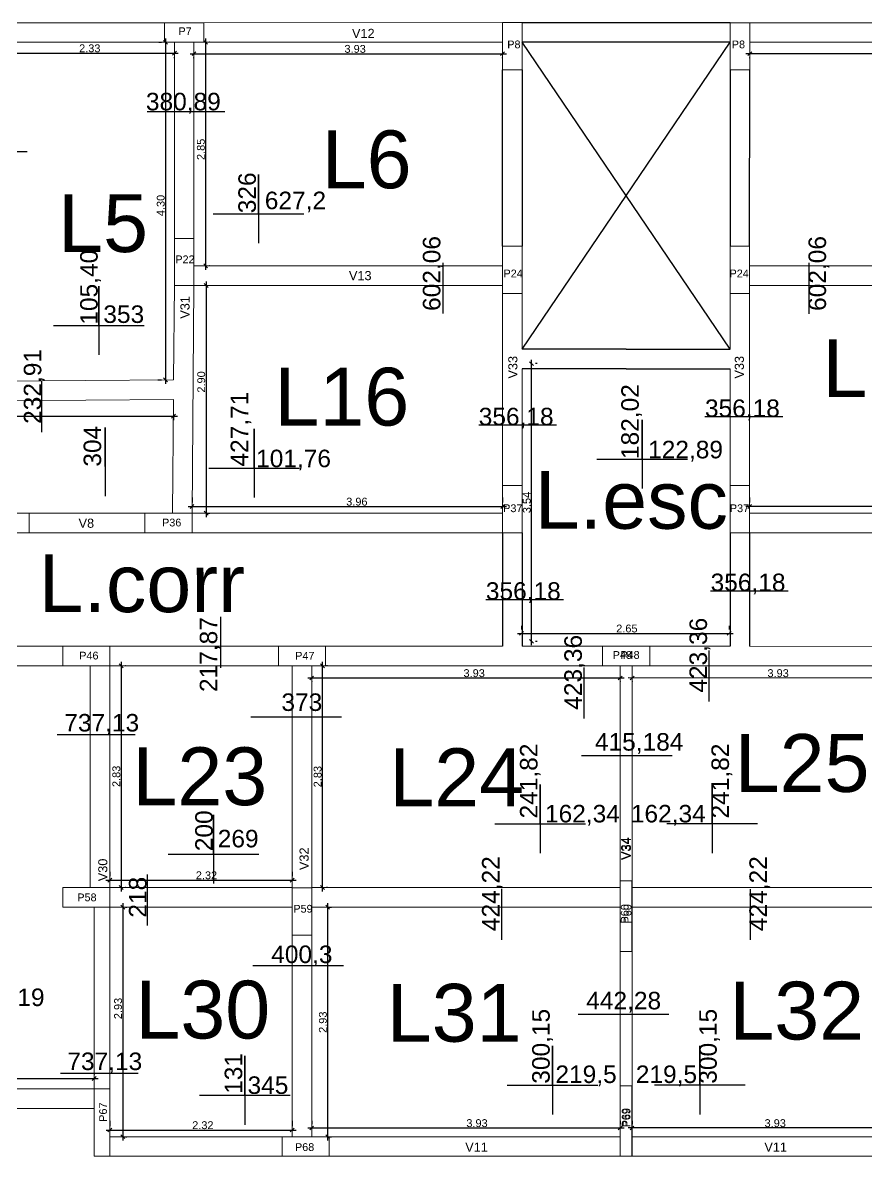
# Model space of a CAD drawing. Header units: millimetres. Extents: x 2878 to 6301, y 540 to 1980.
# Drawn here: x 2927.36 to 2938.12, y 620.79 to 635.24 of the extents above; entities that cross this region are included whole.
import ezdxf

# ---------------------------------------------------------------- set-up
doc = ezdxf.new("R2010")
doc.units = ezdxf.units.MM
doc.header["$LTSCALE"] = 4
for name, color, linetype, lineweight in [('ALVENARIA', 4, 'Continuous', 20), ('COTAS', 35, 'Continuous', 5), ('ESTRUTURA', 4, 'Continuous', 25), ('PILAR', 1, 'Continuous', 5), ('TEXTO', 5, 'Continuous', 20)]:
    doc.layers.add(name, color=color, linetype=linetype, lineweight=lineweight)
doc.layers.add('LINHA DE MOMENTOS', color=42, linetype='Continuous')
doc.styles.get("Standard").update_dxf_attribs({"font": 'arial.ttf'})
doc.dimstyles.new('ISO-25', dxfattribs={"dimscale": 0, "dimtxt": 0.1, "dimasz": 0.05, "dimexe": 0.05, "dimexo": 0.2, "dimgap": 0.01, "dimtad": 1, "dimzin": 4, "dimdsep": 46, "dimtxsty": 'Standard', "dimblk": 'OBLIQUE', "dimcen": 0.1, "dimdle": 0.05, "dimclrt": 256, "dimadec": 0, "dimazin": 0, "dimtfac": 1, "dimtix": 1, "dimtofl": 0, "dimtmove": 0, "dimatfit": 3, "dimfxl": 1, "dimtfillclr": 256, "dimarcsym": 0})

# ---------------------------------------------------------------- blocks, each defined once
blk = doc.blocks.new('PILAR')
at = {"layer": 'PILAR', "ltscale": 0.01}
blk.add_lwpolyline([(-0.15, 0), (0.1, 0), (0.1, -0.6), (-0.15, -0.6)], close=True, dxfattribs=at)
blk = doc.blocks.new('_Oblique')
at = {"color": 0, "linetype": 'ByBlock', "lineweight": -2}
blk.add_line((-0.5, -0.5), (0.5, 0.5), dxfattribs=at)
blk = doc.blocks.new('*D856')
at = {"layer": 'COTAS', "color": 0, "lineweight": -2, "transparency": 16777216}
for p, q in [((2926.924, 634.848), (2929.349, 634.848)), ((2926.974, 634.786), (2926.974, 634.798)), ((2929.299, 634.786), (2929.299, 634.798))]:
    blk.add_line(p, q, dxfattribs=at)
at = {"layer": 'Defpoints', "color": 0, "transparency": 16777216}
for p in [(2926.974, 634.986), (2929.299, 634.986), (2929.299, 634.848)]:
    blk.add_point(p, dxfattribs=at)
at = {"layer": 'COTAS', "color": 0, "lineweight": -2, "transparency": 16777216, "xscale": 0.05, "yscale": 0.05, "zscale": 0.05, "rotation": 180}
blk.add_blockref('_Oblique', (2926.974, 634.848), dxfattribs=at)
at = {"layer": 'COTAS', "color": 0, "lineweight": -2, "transparency": 16777216, "xscale": 0.05, "yscale": 0.05, "zscale": 0.05}
blk.add_blockref('_Oblique', (2929.299, 634.848), dxfattribs=at)
at = {"layer": 'COTAS', "transparency": 16777216, "insert": (2928.22, 634.909), "char_height": 0.1, "attachment_point": 5}
blk.add_mtext('2.33', dxfattribs=at)
blk = doc.blocks.new('*D857')
at = {"layer": 'COTAS', "color": 0, "lineweight": -2, "transparency": 16777216}
for p, q in [((2929.099, 634.986), (2929.136, 634.986)), ((2929.186, 635.036), (2929.186, 630.634)), ((2929.089, 630.684), (2929.136, 630.684))]:
    blk.add_line(p, q, dxfattribs=at)
at = {"layer": 'Defpoints', "color": 0, "transparency": 16777216}
for p in [(2929.299, 634.986), (2929.186, 630.684), (2929.289, 630.684)]:
    blk.add_point(p, dxfattribs=at)
at = {"layer": 'COTAS', "color": 0, "lineweight": -2, "transparency": 16777216, "xscale": 0.05, "yscale": 0.05, "zscale": 0.05}
for p, rotation in [((2929.186, 634.986), 90), ((2929.186, 630.684), 270)]:
    blk.add_blockref('_Oblique', p, dxfattribs=dict(at, rotation=rotation))
at = {"layer": 'COTAS', "transparency": 16777216, "insert": (2929.125, 632.906), "char_height": 0.1, "attachment_point": 5, "rotation": 90}
blk.add_mtext('4.30', dxfattribs=at)
blk = doc.blocks.new('*D858')
at = {"layer": 'COTAS', "color": 0, "lineweight": -2, "transparency": 16777216}
for p, q in [((2929.499, 634.841), (2933.534, 634.841)), ((2929.549, 634.786), (2929.549, 634.791)), ((2933.484, 634.786), (2933.484, 634.791))]:
    blk.add_line(p, q, dxfattribs=at)
at = {"layer": 'Defpoints', "color": 0, "transparency": 16777216}
for p in [(2929.549, 634.986), (2933.484, 634.986), (2933.484, 634.841)]:
    blk.add_point(p, dxfattribs=at)
at = {"layer": 'COTAS', "color": 0, "lineweight": -2, "transparency": 16777216, "xscale": 0.05, "yscale": 0.05, "zscale": 0.05, "rotation": 180}
blk.add_blockref('_Oblique', (2929.549, 634.841), dxfattribs=at)
at = {"layer": 'COTAS', "color": 0, "lineweight": -2, "transparency": 16777216, "xscale": 0.05, "yscale": 0.05, "zscale": 0.05}
blk.add_blockref('_Oblique', (2933.484, 634.841), dxfattribs=at)
at = {"layer": 'COTAS', "transparency": 16777216, "insert": (2931.604, 634.902), "char_height": 0.1, "attachment_point": 5}
blk.add_mtext('3.93', dxfattribs=at)
blk = doc.blocks.new('*D859')
at = {"layer": 'COTAS', "color": 0, "lineweight": -2, "transparency": 16777216}
for p, q in [((2929.698, 632.086), (2929.698, 635.036)), ((2929.749, 634.986), (2929.748, 634.986)), ((2929.749, 632.136), (2929.748, 632.136))]:
    blk.add_line(p, q, dxfattribs=at)
at = {"layer": 'Defpoints', "color": 0, "transparency": 16777216}
for p in [(2929.549, 634.986), (2929.698, 634.986), (2929.549, 632.136)]:
    blk.add_point(p, dxfattribs=at)
at = {"layer": 'COTAS', "color": 0, "lineweight": -2, "transparency": 16777216, "xscale": 0.05, "yscale": 0.05, "zscale": 0.05}
for p, rotation in [((2929.698, 634.986), 90), ((2929.698, 632.136), 270)]:
    blk.add_blockref('_Oblique', p, dxfattribs=dict(at, rotation=rotation))
at = {"layer": 'COTAS', "transparency": 16777216, "insert": (2929.637, 633.622), "char_height": 0.1, "attachment_point": 5, "rotation": 90}
blk.add_mtext('2.85', dxfattribs=at)
blk = doc.blocks.new('*D814')
at = {"layer": 'COTAS', "color": 0, "lineweight": -2, "transparency": 16777216}
for p, q in [((2929.474, 629.069), (2933.535, 629.069)), ((2929.524, 629.185), (2929.524, 629.119)), ((2933.485, 629.185), (2933.485, 629.119))]:
    blk.add_line(p, q, dxfattribs=at)
at = {"layer": 'Defpoints', "color": 0, "transparency": 16777216}
for p in [(2933.485, 629.069), (2929.524, 628.985), (2933.485, 628.985)]:
    blk.add_point(p, dxfattribs=at)
at = {"layer": 'COTAS', "color": 0, "lineweight": -2, "transparency": 16777216, "xscale": 0.05, "yscale": 0.05, "zscale": 0.05, "rotation": 180}
blk.add_blockref('_Oblique', (2929.524, 629.069), dxfattribs=at)
at = {"layer": 'COTAS', "color": 0, "lineweight": -2, "transparency": 16777216, "xscale": 0.05, "yscale": 0.05, "zscale": 0.05}
blk.add_blockref('_Oblique', (2933.485, 629.069), dxfattribs=at)
at = {"layer": 'COTAS', "transparency": 16777216, "insert": (2931.626, 629.13), "char_height": 0.1, "attachment_point": 5}
blk.add_mtext('3.96', dxfattribs=at)
blk = doc.blocks.new('*D815')
at = {"layer": 'COTAS', "color": 0, "lineweight": -2, "transparency": 16777216}
for p, q in [((2929.703, 631.936), (2929.703, 628.935)), ((2929.749, 631.886), (2929.753, 631.886)), ((2929.724, 628.985), (2929.753, 628.985))]:
    blk.add_line(p, q, dxfattribs=at)
at = {"layer": 'Defpoints', "color": 0, "transparency": 16777216}
for p in [(2929.549, 631.886), (2929.524, 628.985), (2929.703, 628.985)]:
    blk.add_point(p, dxfattribs=at)
at = {"layer": 'COTAS', "color": 0, "lineweight": -2, "transparency": 16777216, "xscale": 0.05, "yscale": 0.05, "zscale": 0.05}
for p, rotation in [((2929.703, 631.886), 90), ((2929.703, 628.985), 270)]:
    blk.add_blockref('_Oblique', p, dxfattribs=dict(at, rotation=rotation))
at = {"layer": 'COTAS', "transparency": 16777216, "insert": (2929.642, 630.657), "char_height": 0.1, "attachment_point": 5, "rotation": 90}
blk.add_mtext('2.90', dxfattribs=at)
blk = doc.blocks.new('*D816')
at = {"layer": 'COTAS', "color": 0, "lineweight": -2, "transparency": 16777216}
for p, q in [((2924.109, 621.846), (2924.109, 621.829)), ((2928.275, 621.846), (2928.275, 621.829)), ((2924.059, 621.779), (2928.325, 621.779))]:
    blk.add_line(p, q, dxfattribs=at)
at = {"layer": 'Defpoints', "color": 0, "transparency": 16777216}
for p in [(2928.275, 621.779), (2924.109, 621.646), (2928.275, 621.646)]:
    blk.add_point(p, dxfattribs=at)
at = {"layer": 'COTAS', "color": 0, "lineweight": -2, "transparency": 16777216, "xscale": 0.05, "yscale": 0.05, "zscale": 0.05, "rotation": 180}
blk.add_blockref('_Oblique', (2924.109, 621.779), dxfattribs=at)
at = {"layer": 'COTAS', "color": 0, "lineweight": -2, "transparency": 16777216, "xscale": 0.05, "yscale": 0.05, "zscale": 0.05}
blk.add_blockref('_Oblique', (2928.275, 621.779), dxfattribs=at)
at = {"layer": 'COTAS', "transparency": 16777216, "insert": (2926.318, 621.839), "char_height": 0.1, "attachment_point": 5}
blk.add_mtext('4.17', dxfattribs=at)
blk = doc.blocks.new('*D820')
at = {"layer": 'COTAS', "color": 0, "lineweight": -2, "transparency": 16777216}
for p, q in [((2928.62, 627.087), (2928.62, 624.161)), ((2928.675, 627.037), (2928.67, 627.037)), ((2928.675, 624.211), (2928.67, 624.211))]:
    blk.add_line(p, q, dxfattribs=at)
at = {"layer": 'Defpoints', "color": 0, "transparency": 16777216}
for p in [(2928.475, 627.037), (2928.475, 624.211), (2928.62, 624.211)]:
    blk.add_point(p, dxfattribs=at)
at = {"layer": 'COTAS', "color": 0, "lineweight": -2, "transparency": 16777216, "xscale": 0.05, "yscale": 0.05, "zscale": 0.05}
for p, rotation in [((2928.62, 627.037), 90), ((2928.62, 624.211), 270)]:
    blk.add_blockref('_Oblique', p, dxfattribs=dict(at, rotation=rotation))
at = {"layer": 'COTAS', "transparency": 16777216, "insert": (2928.559, 625.629), "char_height": 0.1, "attachment_point": 5, "rotation": 90}
blk.add_mtext('2.83', dxfattribs=at)
blk = doc.blocks.new('*D821')
at = {"layer": 'COTAS', "color": 0, "lineweight": -2, "transparency": 16777216}
for p, q in [((2928.425, 624.306), (2930.85, 624.306)), ((2928.475, 624.411), (2928.475, 624.356)), ((2930.8, 624.411), (2930.8, 624.356))]:
    blk.add_line(p, q, dxfattribs=at)
at = {"layer": 'Defpoints', "color": 0, "transparency": 16777216}
for p in [(2930.8, 624.306), (2928.475, 624.211), (2930.8, 624.211)]:
    blk.add_point(p, dxfattribs=at)
at = {"layer": 'COTAS', "color": 0, "lineweight": -2, "transparency": 16777216, "xscale": 0.05, "yscale": 0.05, "zscale": 0.05, "rotation": 180}
blk.add_blockref('_Oblique', (2928.475, 624.306), dxfattribs=at)
at = {"layer": 'COTAS', "color": 0, "lineweight": -2, "transparency": 16777216, "xscale": 0.05, "yscale": 0.05, "zscale": 0.05}
blk.add_blockref('_Oblique', (2930.8, 624.306), dxfattribs=at)
at = {"layer": 'COTAS', "transparency": 16777216, "insert": (2929.708, 624.367), "char_height": 0.1, "attachment_point": 5}
blk.add_mtext('2.32', dxfattribs=at)
blk = doc.blocks.new('*D824')
at = {"layer": 'COTAS', "color": 0, "lineweight": -2, "transparency": 16777216}
for p, q in [((2931, 626.883), (2935.034, 626.883)), ((2931.05, 626.837), (2931.05, 626.833)), ((2934.984, 626.837), (2934.984, 626.833))]:
    blk.add_line(p, q, dxfattribs=at)
at = {"layer": 'Defpoints', "color": 0, "transparency": 16777216}
for p in [(2931.05, 627.037), (2934.984, 627.037), (2934.984, 626.883)]:
    blk.add_point(p, dxfattribs=at)
at = {"layer": 'COTAS', "color": 0, "lineweight": -2, "transparency": 16777216, "xscale": 0.05, "yscale": 0.05, "zscale": 0.05, "rotation": 180}
blk.add_blockref('_Oblique', (2931.05, 626.883), dxfattribs=at)
at = {"layer": 'COTAS', "color": 0, "lineweight": -2, "transparency": 16777216, "xscale": 0.05, "yscale": 0.05, "zscale": 0.05}
blk.add_blockref('_Oblique', (2934.984, 626.883), dxfattribs=at)
at = {"layer": 'COTAS', "transparency": 16777216, "insert": (2933.122, 626.944), "char_height": 0.1, "attachment_point": 5}
blk.add_mtext('3.93', dxfattribs=at)
blk = doc.blocks.new('*D825')
at = {"layer": 'COTAS', "color": 0, "lineweight": -2, "transparency": 16777216}
for p, q in [((2931.187, 624.161), (2931.187, 627.087)), ((2931.25, 627.037), (2931.237, 627.037)), ((2931.25, 624.211), (2931.237, 624.211))]:
    blk.add_line(p, q, dxfattribs=at)
at = {"layer": 'Defpoints', "color": 0, "transparency": 16777216}
for p in [(2931.05, 627.037), (2931.187, 627.037), (2931.05, 624.211)]:
    blk.add_point(p, dxfattribs=at)
at = {"layer": 'COTAS', "color": 0, "lineweight": -2, "transparency": 16777216, "xscale": 0.05, "yscale": 0.05, "zscale": 0.05}
for p, rotation in [((2931.187, 627.037), 90), ((2931.187, 624.211), 270)]:
    blk.add_blockref('_Oblique', p, dxfattribs=dict(at, rotation=rotation))
at = {"layer": 'COTAS', "transparency": 16777216, "insert": (2931.126, 625.626), "char_height": 0.1, "attachment_point": 5, "rotation": 90}
blk.add_mtext('2.83', dxfattribs=at)
blk = doc.blocks.new('*D826')
at = {"layer": 'COTAS', "color": 0, "lineweight": -2, "transparency": 16777216}
for p, q in [((2928.427, 621.121), (2930.85, 621.121)), ((2928.477, 621.236), (2928.477, 621.171)), ((2930.8, 621.236), (2930.8, 621.171))]:
    blk.add_line(p, q, dxfattribs=at)
at = {"layer": 'Defpoints', "color": 0, "transparency": 16777216}
for p in [(2930.8, 621.121), (2928.477, 621.036), (2930.8, 621.036)]:
    blk.add_point(p, dxfattribs=at)
at = {"layer": 'COTAS', "color": 0, "lineweight": -2, "transparency": 16777216, "xscale": 0.05, "yscale": 0.05, "zscale": 0.05, "rotation": 180}
blk.add_blockref('_Oblique', (2928.477, 621.121), dxfattribs=at)
at = {"layer": 'COTAS', "color": 0, "lineweight": -2, "transparency": 16777216, "xscale": 0.05, "yscale": 0.05, "zscale": 0.05}
blk.add_blockref('_Oblique', (2930.8, 621.121), dxfattribs=at)
at = {"layer": 'COTAS', "transparency": 16777216, "insert": (2929.662, 621.182), "char_height": 0.1, "attachment_point": 5}
blk.add_mtext('2.32', dxfattribs=at)
blk = doc.blocks.new('*D827')
at = {"layer": 'COTAS', "color": 0, "lineweight": -2, "transparency": 16777216}
for p, q in [((2928.642, 624.011), (2928.642, 620.986)), ((2928.675, 623.961), (2928.692, 623.961)), ((2928.677, 621.036), (2928.692, 621.036))]:
    blk.add_line(p, q, dxfattribs=at)
at = {"layer": 'Defpoints', "color": 0, "transparency": 16777216}
for p in [(2928.475, 623.961), (2928.477, 621.036), (2928.642, 621.036)]:
    blk.add_point(p, dxfattribs=at)
at = {"layer": 'COTAS', "color": 0, "lineweight": -2, "transparency": 16777216, "xscale": 0.05, "yscale": 0.05, "zscale": 0.05}
for p, rotation in [((2928.642, 623.961), 90), ((2928.642, 621.036), 270)]:
    blk.add_blockref('_Oblique', p, dxfattribs=dict(at, rotation=rotation))
at = {"layer": 'COTAS', "transparency": 16777216, "insert": (2928.581, 622.67), "char_height": 0.1, "attachment_point": 5, "rotation": 90}
blk.add_mtext('2.93', dxfattribs=at)
blk = doc.blocks.new('*D828')
at = {"layer": 'COTAS', "color": 0, "lineweight": -2, "transparency": 16777216}
for p, q in [((2931, 621.147), (2935.035, 621.147)), ((2931.05, 621.236), (2931.05, 621.197)), ((2934.985, 621.236), (2934.985, 621.197))]:
    blk.add_line(p, q, dxfattribs=at)
at = {"layer": 'Defpoints', "color": 0, "transparency": 16777216}
for p in [(2934.985, 621.147), (2931.05, 621.036), (2934.985, 621.036)]:
    blk.add_point(p, dxfattribs=at)
at = {"layer": 'COTAS', "color": 0, "lineweight": -2, "transparency": 16777216, "xscale": 0.05, "yscale": 0.05, "zscale": 0.05, "rotation": 180}
blk.add_blockref('_Oblique', (2931.05, 621.147), dxfattribs=at)
at = {"layer": 'COTAS', "color": 0, "lineweight": -2, "transparency": 16777216, "xscale": 0.05, "yscale": 0.05, "zscale": 0.05}
blk.add_blockref('_Oblique', (2934.985, 621.147), dxfattribs=at)
at = {"layer": 'COTAS', "transparency": 16777216, "insert": (2933.158, 621.208), "char_height": 0.1, "attachment_point": 5}
blk.add_mtext('3.93', dxfattribs=at)
blk = doc.blocks.new('*D829')
at = {"layer": 'COTAS', "color": 0, "lineweight": -2, "transparency": 16777216}
for p, q in [((2931.254, 620.986), (2931.254, 624.011)), ((2931.25, 623.961), (2931.304, 623.961)), ((2931.25, 621.036), (2931.304, 621.036))]:
    blk.add_line(p, q, dxfattribs=at)
at = {"layer": 'Defpoints', "color": 0, "transparency": 16777216}
for p in [(2931.05, 623.961), (2931.254, 623.961), (2931.05, 621.036)]:
    blk.add_point(p, dxfattribs=at)
at = {"layer": 'COTAS', "color": 0, "lineweight": -2, "transparency": 16777216, "xscale": 0.05, "yscale": 0.05, "zscale": 0.05}
for p, rotation in [((2931.254, 623.961), 90), ((2931.254, 621.036), 270)]:
    blk.add_blockref('_Oblique', p, dxfattribs=dict(at, rotation=rotation))
at = {"layer": 'COTAS', "transparency": 16777216, "insert": (2931.193, 622.495), "char_height": 0.1, "attachment_point": 5, "rotation": 90}
blk.add_mtext('2.93', dxfattribs=at)
blk = doc.blocks.new('*D837')
at = {"layer": 'COTAS', "color": 0, "lineweight": -2, "transparency": 16777216}
for p, q in [((2923.533, 630.22), (2929.337, 630.22)), ((2923.583, 630.216), (2923.583, 630.17)), ((2929.287, 630.234), (2929.287, 630.17))]:
    blk.add_line(p, q, dxfattribs=at)
at = {"layer": 'Defpoints', "color": 0, "transparency": 16777216}
for p in [(2923.583, 630.416), (2929.287, 630.434), (2929.287, 630.22)]:
    blk.add_point(p, dxfattribs=at)
at = {"layer": 'COTAS', "color": 0, "lineweight": -2, "transparency": 16777216, "xscale": 0.05, "yscale": 0.05, "zscale": 0.05, "rotation": 180}
blk.add_blockref('_Oblique', (2923.583, 630.22), dxfattribs=at)
at = {"layer": 'COTAS', "color": 0, "lineweight": -2, "transparency": 16777216, "xscale": 0.05, "yscale": 0.05, "zscale": 0.05}
blk.add_blockref('_Oblique', (2929.287, 630.22), dxfattribs=at)
at = {"layer": 'COTAS', "transparency": 16777216, "insert": (2926.76, 630.281), "char_height": 0.1, "attachment_point": 5}
blk.add_mtext('5.70', dxfattribs=at)
blk = doc.blocks.new('*D908')
at = {"layer": 'COTAS', "color": 0, "lineweight": -2, "transparency": 16777216}
for p, q in [((2940.621, 634.841), (2936.586, 634.841)), ((2936.636, 634.786), (2936.636, 634.791)), ((2940.571, 634.786), (2940.571, 634.791))]:
    blk.add_line(p, q, dxfattribs=at)
at = {"layer": 'Defpoints', "color": 0, "transparency": 16777216}
for p in [(2936.636, 634.986), (2940.571, 634.986), (2936.636, 634.841)]:
    blk.add_point(p, dxfattribs=at)
at = {"layer": 'COTAS', "color": 0, "lineweight": -2, "transparency": 16777216, "xscale": 0.05, "yscale": 0.05, "zscale": 0.05}
for p, rotation in [((2936.636, 634.841), 179.9951886386695), ((2940.571, 634.841), 359.9951886386696)]:
    blk.add_blockref('_Oblique', p, dxfattribs=dict(at, rotation=rotation))
at = {"layer": 'COTAS', "transparency": 16777216, "insert": (2938.516, 634.902), "char_height": 0.1, "attachment_point": 5, "rotation": 359.9952}
blk.add_mtext('3.93', dxfattribs=at)
blk = doc.blocks.new('*D912')
at = {"layer": 'COTAS', "color": 0, "lineweight": -2, "transparency": 16777216}
for p, q in [((2940.646, 629.069), (2936.585, 629.069)), ((2936.635, 629.185), (2936.635, 629.119)), ((2940.596, 629.185), (2940.596, 629.119))]:
    blk.add_line(p, q, dxfattribs=at)
at = {"layer": 'Defpoints', "color": 0, "transparency": 16777216}
for p in [(2936.635, 629.069), (2936.635, 628.985), (2940.596, 628.985)]:
    blk.add_point(p, dxfattribs=at)
at = {"layer": 'COTAS', "color": 0, "lineweight": -2, "transparency": 16777216, "xscale": 0.05, "yscale": 0.05, "zscale": 0.05}
for p, rotation in [((2936.635, 629.069), 179.9951886386695), ((2940.596, 629.069), 359.9951886386696)]:
    blk.add_blockref('_Oblique', p, dxfattribs=dict(at, rotation=rotation))
at = {"layer": 'COTAS', "transparency": 16777216, "insert": (2938.494, 629.13), "char_height": 0.1, "attachment_point": 5, "rotation": 359.9952}
blk.add_mtext('3.96', dxfattribs=at)
blk = doc.blocks.new('*D918')
at = {"layer": 'COTAS', "color": 0, "lineweight": -2, "transparency": 16777216}
for p, q in [((2939.12, 626.882), (2935.086, 626.883)), ((2935.136, 626.837), (2935.136, 626.833)), ((2939.07, 626.836), (2939.07, 626.832))]:
    blk.add_line(p, q, dxfattribs=at)
at = {"layer": 'Defpoints', "color": 0, "transparency": 16777216}
for p in [(2935.136, 627.037), (2939.07, 627.036), (2935.136, 626.883)]:
    blk.add_point(p, dxfattribs=at)
at = {"layer": 'COTAS', "color": 0, "lineweight": -2, "transparency": 16777216, "xscale": 0.05, "yscale": 0.05, "zscale": 0.05}
for p, rotation in [((2935.136, 626.883), 179.9951886386695), ((2939.07, 626.882), 359.9951886386696)]:
    blk.add_blockref('_Oblique', p, dxfattribs=dict(at, rotation=rotation))
at = {"layer": 'COTAS', "transparency": 16777216, "insert": (2936.998, 626.944), "char_height": 0.1, "attachment_point": 5, "rotation": 359.9952}
blk.add_mtext('3.93', dxfattribs=at)
blk = doc.blocks.new('*D922')
at = {"layer": 'COTAS', "color": 0, "lineweight": -2, "transparency": 16777216}
for p, q in [((2939.12, 621.147), (2935.085, 621.147)), ((2935.135, 621.236), (2935.135, 621.197)), ((2939.07, 621.236), (2939.07, 621.197))]:
    blk.add_line(p, q, dxfattribs=at)
at = {"layer": 'Defpoints', "color": 0, "transparency": 16777216}
for p in [(2935.135, 621.147), (2935.135, 621.036), (2939.07, 621.036)]:
    blk.add_point(p, dxfattribs=at)
at = {"layer": 'COTAS', "color": 0, "lineweight": -2, "transparency": 16777216, "xscale": 0.05, "yscale": 0.05, "zscale": 0.05}
for p, rotation in [((2935.135, 621.147), 179.9951886386695), ((2939.07, 621.147), 359.9951886386696)]:
    blk.add_blockref('_Oblique', p, dxfattribs=dict(at, rotation=rotation))
at = {"layer": 'COTAS', "transparency": 16777216, "insert": (2936.961, 621.208), "char_height": 0.1, "attachment_point": 5, "rotation": 359.9952}
blk.add_mtext('3.93', dxfattribs=at)
blk = doc.blocks.new('*D935')
at = {"layer": 'COTAS', "color": 0, "lineweight": -2, "transparency": 16777216}
for p, q in [((2933.854, 627.3), (2933.854, 630.94)), ((2933.924, 630.89), (2933.904, 630.89)), ((2933.924, 627.35), (2933.904, 627.35))]:
    blk.add_line(p, q, dxfattribs=at)
at = {"layer": 'Defpoints', "color": 0, "transparency": 16777216}
for p in [(2933.724, 630.89), (2933.854, 630.89), (2933.724, 627.35)]:
    blk.add_point(p, dxfattribs=at)
at = {"layer": 'COTAS', "color": 0, "lineweight": -2, "transparency": 16777216, "xscale": 0.05, "yscale": 0.05, "zscale": 0.05}
for p, rotation in [((2933.854, 630.89), 90), ((2933.854, 627.35), 270)]:
    blk.add_blockref('_Oblique', p, dxfattribs=dict(at, rotation=rotation))
at = {"layer": 'COTAS', "transparency": 16777216, "insert": (2933.793, 629.12), "char_height": 0.1, "attachment_point": 5, "rotation": 90}
blk.add_mtext('3.54', dxfattribs=at)
blk = doc.blocks.new('*D936')
at = {"layer": 'COTAS', "color": 0, "lineweight": -2, "transparency": 16777216}
for p, q in [((2933.724, 627.55), (2933.724, 627.502)), ((2936.373, 627.55), (2936.373, 627.502)), ((2933.674, 627.452), (2936.423, 627.452))]:
    blk.add_line(p, q, dxfattribs=at)
at = {"layer": 'Defpoints', "color": 0, "transparency": 16777216}
for p in [(2933.724, 627.35), (2936.373, 627.452), (2936.373, 627.35)]:
    blk.add_point(p, dxfattribs=at)
at = {"layer": 'COTAS', "color": 0, "lineweight": -2, "transparency": 16777216, "xscale": 0.05, "yscale": 0.05, "zscale": 0.05, "rotation": 180}
blk.add_blockref('_Oblique', (2933.724, 627.452), dxfattribs=at)
at = {"layer": 'COTAS', "color": 0, "lineweight": -2, "transparency": 16777216, "xscale": 0.05, "yscale": 0.05, "zscale": 0.05}
blk.add_blockref('_Oblique', (2936.373, 627.452), dxfattribs=at)
at = {"layer": 'COTAS', "transparency": 16777216, "insert": (2935.069, 627.513), "char_height": 0.1, "attachment_point": 5}
blk.add_mtext('2.65', dxfattribs=at)

msp = doc.modelspace()

# ---------------------------------------------------------------- linework, layer by layer
at = {"layer": 'ALVENARIA'}
for p, q in [((2929.173, 635.236), (2926.974, 635.236)), ((2929.474, 635.236), (2929.174, 635.236)), ((2929.474, 635.236), (2929.474, 635.236)), ((2933.484, 635.237), (2929.673, 635.236)), ((2936.636, 635.236), (2940.447, 635.236)), ((2929.173, 634.986), (2926.974, 634.986)), ((2929.374, 634.986), (2929.174, 634.986)), ((2929.299, 632.486), (2929.299, 634.986)), ((2929.549, 632.486), (2929.549, 634.986)), ((2929.673, 634.986), (2933.484, 634.986)), ((2940.447, 634.986), (2936.636, 634.986)), ((2929.549, 632.136), (2933.485, 632.136)), ((2940.571, 632.136), (2936.635, 632.136)), ((2929.299, 631.889), (2929.289, 630.684)), ((2929.549, 631.886), (2929.524, 628.985)), ((2929.549, 631.886), (2933.485, 631.886)), ((2940.571, 631.886), (2936.635, 631.886)), ((2933.485, 631.786), (2933.485, 629.335)), ((2933.735, 631.786), (2933.735, 631.076)), ((2936.385, 631.786), (2936.385, 631.076)), ((2936.635, 631.786), (2936.635, 629.335)), ((2933.735, 630.826), (2933.735, 629.335)), ((2936.385, 630.826), (2936.385, 629.335)), ((2926.994, 630.666), (2929.289, 630.684)), ((2926.996, 630.416), (2929.287, 630.434)), ((2929.287, 630.434), (2929.274, 628.988)), ((2927.446, 628.985), (2928.924, 628.985)), ((2929.524, 628.985), (2933.485, 628.985)), ((2940.596, 628.985), (2936.635, 628.985)), ((2927.446, 628.735), (2928.924, 628.735)), ((2929.524, 628.735), (2933.485, 628.735)), ((2940.596, 628.735), (2936.635, 628.735)), ((2927.875, 627.287), (2924.109, 627.287)), ((2930.625, 627.287), (2928.475, 627.287)), ((2931.225, 627.287), (2933.485, 627.287)), ((2933.735, 627.287), (2934.76, 627.287)), ((2936.385, 627.287), (2935.36, 627.287)), ((2938.895, 627.286), (2936.635, 627.287)), ((2927.875, 627.037), (2924.109, 627.037)), ((2928.225, 627.037), (2928.225, 624.211)), ((2928.475, 627.037), (2930.625, 627.037)), ((2928.475, 627.037), (2928.475, 624.211)), ((2930.8, 624.211), (2930.8, 627.037)), ((2931.05, 624.211), (2931.05, 627.037)), ((2931.225, 627.037), (2934.76, 627.037)), ((2934.985, 624.296), (2934.985, 627.037)), ((2935.135, 624.296), (2935.135, 627.037)), ((2938.895, 627.036), (2935.36, 627.037)), ((2928.475, 624.211), (2930.8, 624.211)), ((2931.05, 624.211), (2934.985, 624.211)), ((2939.07, 624.211), (2935.135, 624.211)), ((2928.275, 621.646), (2928.275, 623.952)), ((2928.475, 621.646), (2928.475, 623.961)), ((2928.475, 623.961), (2930.8, 623.961)), ((2931.05, 623.961), (2934.985, 623.961)), ((2939.07, 623.961), (2935.135, 623.961)), ((2930.8, 623.606), (2930.8, 621.036)), ((2931.05, 623.606), (2931.05, 621.036)), ((2934.985, 621.686), (2934.985, 623.396)), ((2935.135, 621.686), (2935.135, 623.396)), ((2924.109, 621.646), (2928.275, 621.646)), ((2924.109, 621.396), (2928.275, 621.396)), ((2928.275, 620.786), (2928.275, 621.396)), ((2930.675, 621.036), (2928.477, 621.036)), ((2930.875, 621.036), (2930.675, 621.036)), ((2931.273, 621.036), (2934.985, 621.036)), ((2938.846, 621.036), (2935.135, 621.036)), ((2930.675, 620.786), (2928.475, 620.786)), ((2930.975, 620.786), (2930.675, 620.786)), ((2930.8, 620.786), (2930.8, 620.786)), ((2930.8, 620.786), (2930.8, 620.786)), ((2931.273, 620.786), (2934.985, 620.786)), ((2938.846, 620.786), (2935.135, 620.786))]:
    msp.add_line(p, q, dxfattribs=at)
at = {"layer": 'ALVENARIA', "ltscale": 0.03}
for p, q in [((2933.484, 635.237), (2933.634, 635.237)), ((2936.636, 635.236), (2936.486, 635.236))]:
    msp.add_line(p, q, dxfattribs=at)
at = {"layer": 'ESTRUTURA'}
for p, q in [((2933.735, 635.237), (2936.386, 635.237)), ((2936.386, 634.986), (2933.735, 634.986)), ((2936.385, 631.076), (2933.735, 634.986)), ((2933.736, 631.076), (2936.386, 634.986)), ((2933.485, 632.386), (2933.484, 634.637)), ((2933.734, 634.637), (2933.735, 632.386)), ((2936.386, 634.636), (2936.385, 632.386)), ((2936.635, 632.386), (2936.636, 634.636)), ((2935.06, 631.076), (2933.735, 631.076)), ((2935.061, 631.076), (2936.385, 631.076)), ((2935.06, 630.826), (2933.735, 630.826)), ((2935.061, 630.826), (2936.385, 630.826)), ((2933.485, 628.735), (2933.485, 627.287)), ((2933.735, 628.735), (2933.735, 627.287)), ((2936.385, 628.735), (2936.385, 627.287)), ((2936.635, 628.735), (2936.635, 627.287))]:
    msp.add_line(p, q, dxfattribs=at)
at = {"layer": 'LINHA DE MOMENTOS'}
for p, q in [((2929.944, 634.1), (2928.952, 634.1)), ((2927.42, 633.591), (2926.428, 633.591)), ((2929.795, 632.801), (2930.951, 632.801)), ((2932.725, 631.528), (2932.725, 632.177)), ((2937.395, 631.527), (2937.395, 632.177)), ((2927.759, 631.376), (2928.915, 631.376)), ((2927.607, 630.016), (2927.607, 630.666)), ((2937.057, 630.21), (2936.065, 630.21)), ((2934.172, 630.104), (2933.18, 630.104)), ((2934.686, 629.674), (2935.842, 629.674)), ((2929.738, 629.558), (2930.894, 629.558)), ((2937.128, 627.99), (2936.137, 627.99)), ((2934.263, 627.88), (2933.271, 627.88)), ((2929.893, 627.012), (2929.893, 627.661)), ((2936.12, 626.584), (2936.12, 627.234)), ((2934.524, 626.367), (2934.524, 627.016)), ((2930.275, 626.39), (2931.431, 626.39)), ((2928.798, 626.16), (2927.806, 626.16)), ((2934.491, 625.895), (2935.647, 625.895)), ((2933.384, 625.025), (2934.54, 625.025)), ((2936.736, 625.025), (2935.58, 625.025)), ((2929.22, 624.638), (2930.376, 624.638)), ((2928.958, 623.726), (2928.958, 624.376)), ((2933.474, 623.544), (2933.474, 624.194)), ((2936.646, 623.544), (2936.646, 624.193)), ((2930.298, 623.216), (2931.454, 623.216)), ((2934.449, 622.599), (2935.605, 622.599)), ((2928.837, 621.843), (2927.845, 621.843)), ((2933.543, 621.693), (2934.699, 621.693)), ((2936.576, 621.693), (2935.42, 621.693)), ((2929.618, 621.565), (2930.774, 621.565))]:
    msp.add_line(p, q, dxfattribs=at)
for points in [[(2930.373, 632.801), (2930.373, 633.302), (2930.373, 632.426)], [(2928.337, 631.376), (2928.337, 631.876), (2928.337, 631.001)], [(2928.418, 629.577), (2928.418, 630.078), (2928.418, 629.202)], [(2935.264, 629.674), (2935.264, 630.174), (2935.264, 629.299)], [(2930.316, 629.558), (2930.316, 630.059), (2930.316, 629.183)], [(2933.962, 625.025), (2933.962, 625.525), (2933.962, 624.65)], [(2936.158, 625.025), (2936.158, 625.525), (2936.158, 624.65)], [(2929.798, 624.638), (2929.798, 625.139), (2929.798, 624.263)], [(2934.121, 621.693), (2934.121, 622.193), (2934.121, 621.318)], [(2935.998, 621.693), (2935.998, 622.193), (2935.998, 621.317)], [(2930.196, 621.565), (2930.196, 622.065), (2930.196, 621.189)]]:
    msp.add_lwpolyline(points, dxfattribs=at)
at = {"layer": 'PILAR', "color": 1, "ltscale": 0.01}
for points in [[(2929.673, 634.986), (2929.673, 635.236), (2929.173, 635.236), (2929.173, 634.986)], [(2935.134, 623.396), (2934.984, 623.396), (2934.984, 624.296), (2935.134, 624.296)], [(2935.134, 623.396), (2934.984, 623.396), (2934.984, 624.296), (2935.134, 624.296)], [(2934.985, 623.396), (2935.135, 623.396), (2935.135, 624.296), (2934.985, 624.296)], [(2934.985, 623.396), (2935.135, 623.396), (2935.135, 624.296), (2934.985, 624.296)], [(2935.135, 623.396), (2934.985, 623.396), (2934.985, 624.296), (2935.135, 624.296)], [(2934.985, 623.396), (2935.135, 623.396), (2935.135, 624.296), (2934.985, 624.296)], [(2934.985, 623.396), (2935.135, 623.396), (2935.135, 624.296), (2934.985, 624.296)], [(2935.135, 623.396), (2934.985, 623.396), (2934.985, 624.296), (2935.135, 624.296)], [(2935.134, 620.786), (2934.984, 620.786), (2934.984, 621.686), (2935.134, 621.686)], [(2935.134, 620.786), (2934.984, 620.786), (2934.984, 621.686), (2935.134, 621.686)], [(2934.985, 620.786), (2935.135, 620.786), (2935.135, 621.686), (2934.985, 621.686)], [(2934.985, 620.786), (2935.135, 620.786), (2935.135, 621.686), (2934.985, 621.686)], [(2935.135, 620.786), (2934.985, 620.786), (2934.985, 621.686), (2935.135, 621.686)], [(2934.985, 620.786), (2935.135, 620.786), (2935.135, 621.686), (2934.985, 621.686)], [(2934.985, 620.786), (2935.135, 620.786), (2935.135, 621.686), (2934.985, 621.686)], [(2935.135, 620.786), (2934.985, 620.786), (2934.985, 621.686), (2935.135, 621.686)], [(2928.275, 621.646), (2928.475, 621.646), (2928.475, 620.786), (2928.275, 620.786)]]:
    msp.add_lwpolyline(points, close=True, dxfattribs=at)
at = {"layer": 'PILAR', "ltscale": 0.01}
msp.add_lwpolyline([(2927.875, 624.211), (2927.875, 623.961), (2928.475, 623.961), (2928.475, 624.211)], close=True, dxfattribs=at)

# ---------------------------------------------------------------- block references
at = {"layer": 'COTAS', "xscale": -1}
for p, rotation in [((2933.634, 634.637), 180), ((2936.535, 631.786), 179.9951886386696), ((2936.535, 628.735), 179.9951886386696), ((2926.846, 628.835), 90), ((2928.924, 628.835), 90), ((2927.875, 627.137), 90), ((2930.625, 627.137), 90), ((2934.76, 627.137), 90), ((2930.95, 623.606), 180), ((2931.273, 620.936), 270)]:
    msp.add_blockref('PILAR', p, dxfattribs=dict(at, rotation=rotation))
at = {"layer": 'COTAS'}
for p, rotation in [((2936.486, 634.636), 179.9951886386696), ((2929.399, 631.886), 180), ((2933.585, 631.786), 180), ((2933.585, 628.735), 180), ((2935.36, 627.137), 269.9951886386696)]:
    msp.add_blockref('PILAR', p, dxfattribs=dict(at, rotation=rotation))

# ---------------------------------------------------------------- texts
at = {"layer": 'COTAS', "attachment_point": 1}
for s, width, heights, insert, char_height in [('P7', 2.5, [1.872], (2929.351, 635.177), 0.0988), ('V12', 2.5, [1.872], (2931.564, 635.158), 0.116), ('P8', 2.5, [1.872], (2933.544, 635.009), 0.0988), ('L6', 2.5, [1.872], (2931.178, 633.863), 0.7375), ('L5', 2.5, [1.872], (2927.817, 633.05), 0.7375), ('P22', 2.5, [1.872], (2929.311, 632.269), 0.0988), ('P24', 2.5, [1.872], (2933.496, 632.089), 0.0988), ('V13', 2.5, [1.872], (2931.525, 632.07), 0.116), ('L17', 2.5, [1.872], (2937.563, 631.201), 0.7375), ('L16', 2.5, [1.872], (2930.575, 630.838), 0.7375), ('L.esc', 2.5, [1.872], (2933.895, 629.523), 0.7375), ('P37', 2.5, [1.872], (2933.492, 629.096), 0.0988), ('V8', 0.59468, [0.385], (2928.077, 628.914), 0.116), ('P36', 2.5, [1.872], (2929.142, 628.914), 0.0988), ('L.corr', 2.5, [1.872], (2927.567, 628.46), 0.7375), ('P46', 2.5, [1.872], (2928.086, 627.218), 0.0988), ('P47', 2.5, [1.872], (2930.84, 627.216), 0.0988), ('P48', 2.5, [1.872], (2934.986, 627.226), 0.0988), ('L25', 2.5, [1.872], (2936.444, 626.168), 0.7375), ('L23', 2.5, [1.872], (2928.764, 625.999), 0.7375), ('L24', 2.5, [1.872], (2932.04, 625.986), 0.7375), ('P58', 2.5, [1.872], (2928.061, 624.136), 0.0988), ('P59', 2.5, [1.872], (2930.816, 623.991), 0.0988), ('L30', 2.5, [1.872], (2928.802, 623.025), 0.7375), ('L31', 2.5, [1.872], (2932.008, 622.984), 0.7375), ('L32', 2.5, [1.872], (2936.376, 623.012), 0.7375), ('V11', 2.5, [1.872], (2933.008, 620.961), 0.116), ('P68', 2.5, [1.872], (2930.837, 620.953), 0.0988)]:
    msp.add_mtext_dynamic_manual_height_columns(s, width=width, gutter_width=12.5, heights=heights, dxfattribs=dict(at, insert=insert, char_height=char_height))
at = {"layer": 'COTAS'}
for s, insert, char_height, attachment_point, rotation in [('P8', (2936.576, 635.009), 0.0988, 3, 359.9952), ('P24', (2936.624, 632.089), 0.0988, 3, 359.9952), ('V31', (2929.376, 631.463), 0.116, 1, 90), ('V33', (2933.557, 630.7), 0.116, 1, 90), ('V33', (2936.563, 630.7), 0.116, 7, 89.9952), ('P37', (2936.628, 629.096), 0.0988, 3, 359.9952), ('P48', (2935.134, 627.226), 0.0988, 3, 359.9952), ('V34', (2935.113, 624.564), 0.116, 7, 89.9952), ('V34', (2935.006, 624.564), 0.116, 1, 90), ('V30', (2928.328, 624.292), 0.116, 1, 90), ('V32', (2930.895, 624.434), 0.116, 1, 90), ('P60', (2934.992, 623.754), 0.0988, 1, 90), ('P60', (2935.128, 623.754), 0.0988, 7, 89.9952), ('P67', (2928.34, 621.226), 0.0988, 1, 90), ('P69', (2935.104, 621.155), 0.0988, 7, 89.9952), ('P69', (2935.016, 621.155), 0.0988, 1, 90), ('V11', (2937.111, 620.961), 0.116, 3, 359.9952)]:
    msp.add_mtext_dynamic_manual_height_columns(s, width=2.5, gutter_width=12.5, heights=[1.872], dxfattribs=dict(at, insert=insert, char_height=char_height, attachment_point=attachment_point, rotation=rotation))
at = {"layer": 'TEXTO'}
for s, p in [('380,89', (2928.936, 634.119)), ('627,2 ', (2930.452, 632.859)), ('353', (2928.393, 631.409)), ('356,18', (2936.065, 630.21)), ('356,18', (2933.18, 630.104)), ('101,76', (2930.341, 629.57)), ('122,89', (2935.34, 629.683)), ('356,18', (2936.137, 627.99)), ('356,18', (2933.271, 627.88)), ('373', (2930.664, 626.463)), ('737,13', (2927.895, 626.201)), ('415,184', (2934.662, 625.957)), ('162,34', (2934.025, 625.042)), ('269', (2929.852, 624.724)), ('400,3', (2930.534, 623.249)), ('555,219 ', (2926.515, 622.701)), ('442,28', (2934.551, 622.659)), ('737,13', (2927.934, 621.885)), ('219,5', (2934.158, 621.72)), ('345', (2930.232, 621.581))]:
    msp.add_text(s, height=0.2235, dxfattribs=at).set_placement(p)
for s, rotation, p in [('326', 90, (2930.338, 632.807)), ('602,06', 90, (2932.691, 631.562)), ('602,06', 89.9952, (2937.609, 631.562)), ('105,40', 90, (2928.321, 631.387)), ('232,91', 90, (2927.602, 630.122)), ('427,71', 90, (2930.24, 629.578)), ('182,02', 90, (2935.221, 629.674)), ('304', 90, (2928.365, 629.577)), ('217,87', 90, (2929.846, 626.704)), ('423,36', 90, (2936.091, 626.696)), ('423,36', 90, (2934.495, 626.478)), ('241,82', 90, (2933.929, 625.092)), ('241,82', 89.9952, (2936.371, 625.092)), ('200', 90, (2929.788, 624.675)), ('162,34', 359.9952, (2935.12, 625.042)), ('424,22', 90, (2933.445, 623.656)), ('424,22', 89.9952, (2936.855, 623.656)), ('218', 90, (2928.943, 623.828)), ('300,15', 90, (2934.085, 621.711)), ('300,15', 89.9952, (2936.215, 621.711)), ('131', 90, (2930.164, 621.582)), ('219,5', 359.9952, (2935.183, 621.72))]:
    msp.add_text(s, height=0.2235, rotation=rotation, dxfattribs=at).set_placement(p)

# ---------------------------------------------------------------- dimensions: what is measured, and where the dimension line sits
at = {"layer": 'COTAS'}
for base, p1, p2, picture, middle in [((2929.2993, 634.8479), (2926.9741, 634.9862), (2929.2993, 634.9863), '*D856', (2928.2195, 634.8479)), ((2933.4842, 634.8412), (2929.5493, 634.9863), (2933.4842, 634.9863), '*D858', (2931.6044, 634.8412)), ((2929.287, 630.22), (2923.583, 630.416), (2929.287, 630.434), '*D837', (2926.76, 630.22)), ((2933.485, 629.069), (2929.524, 628.985), (2933.485, 628.985), '*D814', (2931.626, 629.069)), ((2936.373, 627.452), (2933.724, 627.35), (2936.373, 627.35), '*D936', (2935.069, 627.452)), ((2934.984, 626.883), (2931.05, 627.037), (2934.984, 627.037), '*D824', (2933.122, 626.883)), ((2930.79976, 624.30627), (2928.47477, 624.21104), (2930.79976, 624.21104), '*D821', (2929.70758, 624.30627)), ((2928.275, 621.779), (2924.109, 621.646), (2928.275, 621.646), '*D816', (2926.318, 621.779)), ((2934.9847, 621.147), (2931.0498, 621.0359), (2934.9847, 621.0359), '*D828', (2933.1581, 621.147)), ((2930.8, 621.121), (2928.477, 621.036), (2930.8, 621.036), '*D826', (2929.662, 621.121))]:
    dim = msp.add_linear_dim(base=base, p1=p1, p2=p2, dimstyle='ISO-25', override={"dimscale": 1}, dxfattribs=at)
    dim.commit()
    dim.dimension.update_dxf_attribs({"geometry": picture, "text_midpoint": middle, "dimtype": 160})
for base, p1, p2, angle, picture, middle in [((2929.186, 630.684), (2929.299, 634.986), (2929.289, 630.684), 90, '*D857', (2929.186, 632.906)), ((2929.698, 634.986), (2929.549, 632.136), (2929.549, 634.986), 90, '*D859', (2929.698, 633.622)), ((2936.636, 634.841), (2940.571, 634.986), (2936.636, 634.986), 179.9952, '*D908', (2938.516, 634.841)), ((2929.703, 628.985), (2929.549, 631.886), (2929.524, 628.985), 90, '*D815', (2929.703, 630.657)), ((2933.854, 630.89), (2933.724, 627.35), (2933.724, 630.89), 90, '*D935', (2933.854, 629.12)), ((2936.635, 629.069), (2940.596, 628.985), (2936.635, 628.985), 179.9952, '*D912', (2938.494, 629.069)), ((2928.62, 624.211), (2928.475, 627.037), (2928.475, 624.211), 90, '*D820', (2928.62, 625.629)), ((2931.187, 627.037), (2931.05, 624.211), (2931.05, 627.037), 90, '*D825', (2931.187, 625.626)), ((2935.136, 626.883), (2939.07, 627.036), (2935.136, 627.037), 179.9952, '*D918', (2936.998, 626.882)), ((2928.6421, 621.0359), (2928.4748, 623.961), (2928.4766, 621.0359), 90, '*D827', (2928.6421, 622.6701)), ((2931.2545, 623.961), (2931.0498, 621.0359), (2931.0498, 623.961), 90, '*D829', (2931.2545, 622.4952)), ((2935.135, 621.147), (2939.07, 621.036), (2935.135, 621.036), 179.9952, '*D922', (2936.961, 621.147))]:
    dim = msp.add_linear_dim(base=base, p1=p1, p2=p2, angle=angle, dimstyle='ISO-25', override={"dimscale": 1}, dxfattribs=at)
    dim.commit()
    dim.dimension.update_dxf_attribs({"geometry": picture, "text_midpoint": middle, "dimtype": 160})

doc.saveas('drawing.dxf')
